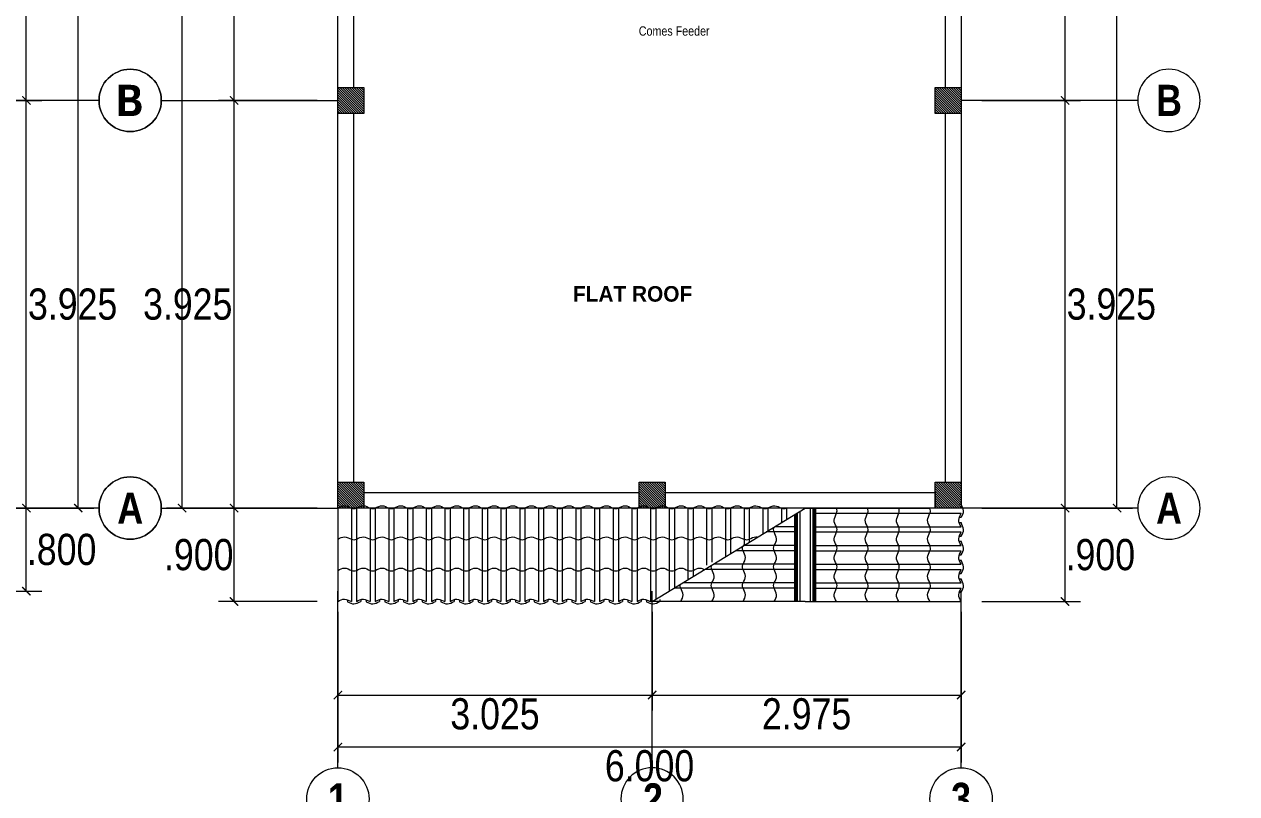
# Model space of a CAD drawing. Header units: millimetres. Extents: x 68 to 194, y 47 to 103.
# Drawn here: x 172.97 to 184.64, y 55.8 to 63.21 of the extents above; entities that cross this region are included whole.
import ezdxf
from ezdxf.enums import TextEntityAlignment as Align

# ---------------------------------------------------------------- set-up
doc = ezdxf.new("R2010")
doc.units = ezdxf.units.MM
doc.linetypes.add('DASHED2', pattern=[0.375, 0.25, -0.125])
for name, color, linetype, lineweight in [('A_Muro sin Techo', 134, 'Continuous', 20), ('E_Columna', 3, 'Continuous', 25), ('G_Ejes', 253, 'Continuous', 20), ('G_Proyección', 8, 'DASHED2', 15), ('G_Texto', 122, 'Continuous', 20), ('Teja', 14, 'Continuous', 20)]:
    doc.layers.add(name, color=color, linetype=linetype, lineweight=lineweight)
doc.layers.add('G_Acotación', color=171, linetype='Continuous')
doc.styles.add('Acotacion', font='ARIALN.TTF')
doc.styles.add('Arial Marron', font='ARIALN.TTF')
doc.styles.add('Eje', font='ARIALNB.TTF', dxfattribs={"height": 0.3})
doc.styles.add('STYLE1', font='cityb___.ttf', dxfattribs={"width": 1.05})
doc.dimstyles.new('Lenin_50', dxfattribs={"dimtxt": 0.3, "dimasz": 0.08, "dimexe": 0.15, "dimexo": 0.2, "dimgap": 0.03, "dimtad": 2, "dimtih": 1, "dimtoh": 1, "dimlfac": -1, "dimzin": 4, "dimdsep": 46, "dimtxsty": 'Acotacion', "dimblk": 'ARCHTICK', "dimcen": 0.08, "dimclrd": 256, "dimclre": 256, "dimclrt": 4, "dimazin": 1, "dimtm": 1e-09, "dimtfac": 1, "dimtmove": 2, "dimatfit": 2, "dimfxl": 0, "dimtolj": 1, "dimlwd": 13, "dimlwe": 18, "dimarcsym": 0})
pattern_1 = [(135, (291.136787, -21.310414), (0.0112253202, 0.0112253202), [])]
pattern_2 = [(135, (291.136787, -21.160414), (0.0112253202, 0.0112253202), [])]
pattern_3 = [(135, (291.136787, -21.310414), (0.0112253202, 0.0112253202), [])]
pattern_4 = [(135, (291.136787, -21.310414), (0.0112253202, 0.0112253202), [])]

# ---------------------------------------------------------------- blocks, each defined once
blk = doc.blocks.new('Eri')
blk.add_line((-1.7, 0), (0, 0))
blk.add_circle((-2, 0), 0.3)
at = {"color": 1, "style": 'Eje', "flags": 4}
blk.add_attdef('H', text='', height=0.3, dxfattribs=at).set_placement((-2, 0), align=Align.MIDDLE_CENTER)
blk = doc.blocks.new('_ArchTick')
at = {"color": 0, "linetype": 'ByBlock', "const_width": 0.15}
blk.add_lwpolyline([(-0.5, -0.5), (0.5, 0.5)], dxfattribs=at)
blk = doc.blocks.new('*D761')
at = {"layer": 'Defpoints', "color": 0}
for p in [(171.991, 71.053), (173.491, 71.053), (171.991, 58.553)]:
    blk.add_point(p, dxfattribs=at)
at = {"layer": 'G_Acotación', "lineweight": 18}
for p, q in [((172.191, 71.053), (173.641, 71.053)), ((172.191, 58.553), (173.641, 58.553))]:
    blk.add_line(p, q, dxfattribs=at)
at = {"layer": 'G_Acotación', "lineweight": 13}
blk.add_line((173.491, 58.553), (173.491, 71.053), dxfattribs=at)
at = {"layer": 'G_Acotación', "lineweight": 13, "xscale": 0.08, "yscale": 0.08, "zscale": 0.08}
for p, rotation in [((173.491, 71.053), 90), ((173.491, 58.553), 270)]:
    blk.add_blockref('_ArchTick', p, dxfattribs=dict(at, rotation=rotation))
at = {"layer": 'G_Acotación', "color": 4, "lineweight": 5, "insert": (174.019, 64.803), "char_height": 0.3, "attachment_point": 5, "style": 'Acotacion'}
blk.add_mtext('\\A1;12.500', dxfattribs=at)
blk = doc.blocks.new('*D762')
at = {"layer": 'Defpoints', "color": 0}
for p in [(171.991, 62.478), (172.991, 62.478), (171.991, 58.553)]:
    blk.add_point(p, dxfattribs=at)
at = {"layer": 'G_Acotación', "lineweight": 18}
for p, q in [((172.191, 62.478), (173.141, 62.478)), ((172.191, 58.553), (173.141, 58.553))]:
    blk.add_line(p, q, dxfattribs=at)
at = {"layer": 'G_Acotación', "lineweight": 13}
blk.add_line((172.991, 58.553), (172.991, 62.478), dxfattribs=at)
at = {"layer": 'G_Acotación', "lineweight": 13, "xscale": 0.08, "yscale": 0.08, "zscale": 0.08}
for p, rotation in [((172.991, 62.478), 90), ((172.991, 58.553), 270)]:
    blk.add_blockref('_ArchTick', p, dxfattribs=dict(at, rotation=rotation))
at = {"layer": 'G_Acotación', "color": 4, "lineweight": 5, "insert": (173.437, 60.515), "char_height": 0.3, "attachment_point": 5, "style": 'Acotacion'}
blk.add_mtext('\\A1;3.925', dxfattribs=at)
blk = doc.blocks.new('*D763')
at = {"layer": 'Defpoints', "color": 0}
for p in [(171.991, 67.028), (172.991, 67.028), (171.991, 62.478)]:
    blk.add_point(p, dxfattribs=at)
at = {"layer": 'G_Acotación', "lineweight": 18}
for p, q in [((172.191, 67.028), (173.141, 67.028)), ((172.191, 62.478), (173.141, 62.478))]:
    blk.add_line(p, q, dxfattribs=at)
at = {"layer": 'G_Acotación', "lineweight": 13}
blk.add_line((172.991, 62.478), (172.991, 67.028), dxfattribs=at)
at = {"layer": 'G_Acotación', "lineweight": 13, "xscale": 0.08, "yscale": 0.08, "zscale": 0.08}
for p, rotation in [((172.991, 67.028), 90), ((172.991, 62.478), 270)]:
    blk.add_blockref('_ArchTick', p, dxfattribs=dict(at, rotation=rotation))
at = {"layer": 'G_Acotación', "color": 4, "lineweight": 5, "insert": (173.44, 64.753), "char_height": 0.3, "attachment_point": 5, "style": 'Acotacion'}
blk.add_mtext('\\A1;4.550', dxfattribs=at)
blk = doc.blocks.new('*D765')
at = {"layer": 'Defpoints', "color": 0}
for p in [(171.991, 58.553), (172.991, 58.553), (171.991, 57.753)]:
    blk.add_point(p, dxfattribs=at)
at = {"layer": 'G_Acotación', "lineweight": 18}
for p, q in [((172.191, 58.553), (173.141, 58.553)), ((172.191, 57.753), (173.141, 57.753))]:
    blk.add_line(p, q, dxfattribs=at)
at = {"layer": 'G_Acotación', "lineweight": 13}
blk.add_line((172.991, 57.753), (172.991, 58.553), dxfattribs=at)
at = {"layer": 'G_Acotación', "lineweight": 13, "xscale": 0.08, "yscale": 0.08, "zscale": 0.08}
for p, rotation in [((172.991, 58.553), 90), ((172.991, 57.753), 270)]:
    blk.add_blockref('_ArchTick', p, dxfattribs=dict(at, rotation=rotation))
at = {"layer": 'G_Acotación', "color": 4, "lineweight": 5, "insert": (173.331, 58.153), "char_height": 0.3, "attachment_point": 5, "style": 'Acotacion'}
blk.add_mtext('\\A1;.800', dxfattribs=at)
blk = doc.blocks.new('*D785')
at = {"layer": 'Defpoints', "color": 0}
for p in [(175.991, 57.753), (181.991, 57.753), (181.991, 56.253)]:
    blk.add_point(p, dxfattribs=at)
at = {"layer": 'G_Acotación', "lineweight": 18}
for p, q in [((175.991, 57.553), (175.991, 56.103)), ((181.991, 57.553), (181.991, 56.103))]:
    blk.add_line(p, q, dxfattribs=at)
at = {"layer": 'G_Acotación', "lineweight": 13}
blk.add_line((175.991, 56.253), (181.991, 56.253), dxfattribs=at)
at = {"layer": 'G_Acotación', "lineweight": 13, "xscale": 0.08, "yscale": 0.08, "zscale": 0.08, "rotation": 180}
blk.add_blockref('_ArchTick', (175.991, 56.253), dxfattribs=at)
at = {"layer": 'G_Acotación', "lineweight": 13, "xscale": 0.08, "yscale": 0.08, "zscale": 0.08}
blk.add_blockref('_ArchTick', (181.991, 56.253), dxfattribs=at)
at = {"layer": 'G_Acotación', "color": 4, "lineweight": 5, "insert": (178.991, 56.07), "char_height": 0.3, "attachment_point": 5, "style": 'Acotacion'}
blk.add_mtext('\\A1;6.000', dxfattribs=at)
blk = doc.blocks.new('*D786')
at = {"layer": 'Defpoints', "color": 0}
for p in [(179.016, 57.753), (181.991, 57.753), (181.991, 56.753)]:
    blk.add_point(p, dxfattribs=at)
at = {"layer": 'G_Acotación', "lineweight": 18}
for p, q in [((179.016, 57.553), (179.016, 56.603)), ((181.991, 57.553), (181.991, 56.603))]:
    blk.add_line(p, q, dxfattribs=at)
at = {"layer": 'G_Acotación', "lineweight": 13}
blk.add_line((179.016, 56.753), (181.991, 56.753), dxfattribs=at)
at = {"layer": 'G_Acotación', "lineweight": 13, "xscale": 0.08, "yscale": 0.08, "zscale": 0.08, "rotation": 180}
blk.add_blockref('_ArchTick', (179.016, 56.753), dxfattribs=at)
at = {"layer": 'G_Acotación', "lineweight": 13, "xscale": 0.08, "yscale": 0.08, "zscale": 0.08}
blk.add_blockref('_ArchTick', (181.991, 56.753), dxfattribs=at)
at = {"layer": 'G_Acotación', "color": 4, "lineweight": 5, "insert": (180.503, 56.57), "char_height": 0.3, "attachment_point": 5, "style": 'Acotacion'}
blk.add_mtext('\\A1;2.975', dxfattribs=at)
blk = doc.blocks.new('*D787')
at = {"layer": 'Defpoints', "color": 0}
for p in [(175.991, 57.753), (179.016, 57.753), (179.016, 56.753)]:
    blk.add_point(p, dxfattribs=at)
at = {"layer": 'G_Acotación', "lineweight": 18}
for p, q in [((175.991, 57.553), (175.991, 56.603)), ((179.016, 57.553), (179.016, 56.603))]:
    blk.add_line(p, q, dxfattribs=at)
at = {"layer": 'G_Acotación', "lineweight": 13}
blk.add_line((175.991, 56.753), (179.016, 56.753), dxfattribs=at)
at = {"layer": 'G_Acotación', "lineweight": 13, "xscale": 0.08, "yscale": 0.08, "zscale": 0.08, "rotation": 180}
blk.add_blockref('_ArchTick', (175.991, 56.753), dxfattribs=at)
at = {"layer": 'G_Acotación', "lineweight": 13, "xscale": 0.08, "yscale": 0.08, "zscale": 0.08}
blk.add_blockref('_ArchTick', (179.016, 56.753), dxfattribs=at)
at = {"layer": 'G_Acotación', "color": 4, "lineweight": 5, "insert": (177.503, 56.57), "char_height": 0.3, "attachment_point": 5, "style": 'Acotacion'}
blk.add_mtext('\\A1;3.025', dxfattribs=at)
blk = doc.blocks.new('*D788')
at = {"layer": 'Defpoints', "color": 0}
for p in [(174.491, 71.053), (175.991, 71.053), (175.991, 58.553)]:
    blk.add_point(p, dxfattribs=at)
at = {"layer": 'G_Acotación', "lineweight": 18}
for p, q in [((175.791, 71.053), (174.341, 71.053)), ((175.791, 58.553), (174.341, 58.553))]:
    blk.add_line(p, q, dxfattribs=at)
at = {"layer": 'G_Acotación', "lineweight": 13}
blk.add_line((174.491, 58.553), (174.491, 71.053), dxfattribs=at)
at = {"layer": 'G_Acotación', "lineweight": 13, "xscale": 0.08, "yscale": 0.08, "zscale": 0.08}
for p, rotation in [((174.491, 71.053), 90), ((174.491, 58.553), 270)]:
    blk.add_blockref('_ArchTick', p, dxfattribs=dict(at, rotation=rotation))
at = {"layer": 'G_Acotación', "color": 4, "lineweight": 5, "insert": (173.962, 64.803), "char_height": 0.3, "attachment_point": 5, "style": 'Acotacion'}
blk.add_mtext('\\A1;12.500', dxfattribs=at)
blk = doc.blocks.new('*D789')
at = {"layer": 'Defpoints', "color": 0}
for p in [(174.991, 62.478), (175.991, 62.478), (175.991, 58.553)]:
    blk.add_point(p, dxfattribs=at)
at = {"layer": 'G_Acotación', "lineweight": 18}
for p, q in [((175.791, 62.478), (174.841, 62.478)), ((175.791, 58.553), (174.841, 58.553))]:
    blk.add_line(p, q, dxfattribs=at)
at = {"layer": 'G_Acotación', "lineweight": 13}
blk.add_line((174.991, 58.553), (174.991, 62.478), dxfattribs=at)
at = {"layer": 'G_Acotación', "lineweight": 13, "xscale": 0.08, "yscale": 0.08, "zscale": 0.08}
for p, rotation in [((174.991, 62.478), 90), ((174.991, 58.553), 270)]:
    blk.add_blockref('_ArchTick', p, dxfattribs=dict(at, rotation=rotation))
at = {"layer": 'G_Acotación', "color": 4, "lineweight": 5, "insert": (174.545, 60.515), "char_height": 0.3, "attachment_point": 5, "style": 'Acotacion'}
blk.add_mtext('\\A1;3.925', dxfattribs=at)
blk = doc.blocks.new('*D815')
at = {"layer": 'Defpoints', "color": 0}
for p in [(174.991, 67.028), (175.991, 67.028), (175.991, 62.478)]:
    blk.add_point(p, dxfattribs=at)
at = {"layer": 'G_Acotación', "lineweight": 18}
for p, q in [((175.791, 67.028), (174.841, 67.028)), ((175.791, 62.478), (174.841, 62.478))]:
    blk.add_line(p, q, dxfattribs=at)
at = {"layer": 'G_Acotación', "lineweight": 13}
blk.add_line((174.991, 62.478), (174.991, 67.028), dxfattribs=at)
at = {"layer": 'G_Acotación', "lineweight": 13, "xscale": 0.08, "yscale": 0.08, "zscale": 0.08}
for p, rotation in [((174.991, 67.028), 90), ((174.991, 62.478), 270)]:
    blk.add_blockref('_ArchTick', p, dxfattribs=dict(at, rotation=rotation))
at = {"layer": 'G_Acotación', "color": 4, "lineweight": 5, "insert": (174.541, 64.753), "char_height": 0.3, "attachment_point": 5, "style": 'Acotacion'}
blk.add_mtext('\\A1;4.550', dxfattribs=at)
blk = doc.blocks.new('*D790')
at = {"layer": 'Defpoints', "color": 0}
for p in [(174.991, 58.553), (175.991, 58.553), (175.991, 57.653)]:
    blk.add_point(p, dxfattribs=at)
at = {"layer": 'G_Acotación', "lineweight": 18}
for p, q in [((175.791, 58.553), (174.841, 58.553)), ((175.791, 57.653), (174.841, 57.653))]:
    blk.add_line(p, q, dxfattribs=at)
at = {"layer": 'G_Acotación', "lineweight": 13}
blk.add_line((174.991, 57.653), (174.991, 58.553), dxfattribs=at)
at = {"layer": 'G_Acotación', "lineweight": 13, "xscale": 0.08, "yscale": 0.08, "zscale": 0.08}
for p, rotation in [((174.991, 58.553), 90), ((174.991, 57.653), 270)]:
    blk.add_blockref('_ArchTick', p, dxfattribs=dict(at, rotation=rotation))
at = {"layer": 'G_Acotación', "color": 4, "lineweight": 5, "insert": (174.651, 58.103), "char_height": 0.3, "attachment_point": 5, "style": 'Acotacion'}
blk.add_mtext('\\A1;.900', dxfattribs=at)
blk = doc.blocks.new('*D791')
at = {"layer": 'Defpoints', "color": 0}
for p in [(181.991, 71.053), (183.491, 71.053), (181.991, 58.553)]:
    blk.add_point(p, dxfattribs=at)
at = {"layer": 'G_Acotación', "lineweight": 18}
for p, q in [((182.191, 71.053), (183.641, 71.053)), ((182.191, 58.553), (183.641, 58.553))]:
    blk.add_line(p, q, dxfattribs=at)
at = {"layer": 'G_Acotación', "lineweight": 13}
blk.add_line((183.491, 58.553), (183.491, 71.053), dxfattribs=at)
at = {"layer": 'G_Acotación', "lineweight": 13, "xscale": 0.08, "yscale": 0.08, "zscale": 0.08}
for p, rotation in [((183.491, 71.053), 90), ((183.491, 58.553), 270)]:
    blk.add_blockref('_ArchTick', p, dxfattribs=dict(at, rotation=rotation))
at = {"layer": 'G_Acotación', "color": 4, "lineweight": 5, "insert": (184.019, 64.803), "char_height": 0.3, "attachment_point": 5, "style": 'Acotacion'}
blk.add_mtext('\\A1;12.500', dxfattribs=at)
blk = doc.blocks.new('*D792')
at = {"layer": 'Defpoints', "color": 0}
for p in [(181.991, 62.478), (182.991, 62.478), (181.991, 58.553)]:
    blk.add_point(p, dxfattribs=at)
at = {"layer": 'G_Acotación', "lineweight": 18}
for p, q in [((182.191, 62.478), (183.141, 62.478)), ((182.191, 58.553), (183.141, 58.553))]:
    blk.add_line(p, q, dxfattribs=at)
at = {"layer": 'G_Acotación', "lineweight": 13}
blk.add_line((182.991, 58.553), (182.991, 62.478), dxfattribs=at)
at = {"layer": 'G_Acotación', "lineweight": 13, "xscale": 0.08, "yscale": 0.08, "zscale": 0.08}
for p, rotation in [((182.991, 62.478), 90), ((182.991, 58.553), 270)]:
    blk.add_blockref('_ArchTick', p, dxfattribs=dict(at, rotation=rotation))
at = {"layer": 'G_Acotación', "color": 4, "lineweight": 5, "insert": (183.437, 60.515), "char_height": 0.3, "attachment_point": 5, "style": 'Acotacion'}
blk.add_mtext('\\A1;3.925', dxfattribs=at)
blk = doc.blocks.new('*D793')
at = {"layer": 'Defpoints', "color": 0}
for p in [(181.991, 67.028), (182.991, 67.028), (181.991, 62.478)]:
    blk.add_point(p, dxfattribs=at)
at = {"layer": 'G_Acotación', "lineweight": 18}
for p, q in [((182.191, 67.028), (183.141, 67.028)), ((182.191, 62.478), (183.141, 62.478))]:
    blk.add_line(p, q, dxfattribs=at)
at = {"layer": 'G_Acotación', "lineweight": 13}
blk.add_line((182.991, 62.478), (182.991, 67.028), dxfattribs=at)
at = {"layer": 'G_Acotación', "lineweight": 13, "xscale": 0.08, "yscale": 0.08, "zscale": 0.08}
for p, rotation in [((182.991, 67.028), 90), ((182.991, 62.478), 270)]:
    blk.add_blockref('_ArchTick', p, dxfattribs=dict(at, rotation=rotation))
at = {"layer": 'G_Acotación', "color": 4, "lineweight": 5, "insert": (183.44, 64.753), "char_height": 0.3, "attachment_point": 5, "style": 'Acotacion'}
blk.add_mtext('\\A1;4.550', dxfattribs=at)
blk = doc.blocks.new('*D795')
at = {"layer": 'Defpoints', "color": 0}
for p in [(181.991, 58.553), (182.991, 58.553), (181.991, 57.653)]:
    blk.add_point(p, dxfattribs=at)
at = {"layer": 'G_Acotación', "lineweight": 18}
for p, q in [((182.191, 58.553), (183.141, 58.553)), ((182.191, 57.653), (183.141, 57.653))]:
    blk.add_line(p, q, dxfattribs=at)
at = {"layer": 'G_Acotación', "lineweight": 13}
blk.add_line((182.991, 57.653), (182.991, 58.553), dxfattribs=at)
at = {"layer": 'G_Acotación', "lineweight": 13, "xscale": 0.08, "yscale": 0.08, "zscale": 0.08}
for p, rotation in [((182.991, 58.553), 90), ((182.991, 57.653), 270)]:
    blk.add_blockref('_ArchTick', p, dxfattribs=dict(at, rotation=rotation))
at = {"layer": 'G_Acotación', "color": 4, "lineweight": 5, "insert": (183.331, 58.103), "char_height": 0.3, "attachment_point": 5, "style": 'Acotacion'}
blk.add_mtext('\\A1;.900', dxfattribs=at)
blk = doc.blocks.new('teja1')
for p, q in [((0, 0.3), (0, 0)), ((0.13, 0.3), (0.13, 0)), ((0.091, 0.017), (0.091, -0.001)), ((0.22, 0.019), (0.22, 0))]:
    blk.add_line(p, q)
for points, knots in [([(0, 0), (0.022, 0.012), (0.065, 0.036), (0.108, 0.008), (0.13, 0)], [0, 0, 0, 0, 0.0689257, 0.1378514, 0.1378514, 0.1378514, 0.1378514]), ([(0.091, -0.001), (0.112, -0.012), (0.156, -0.036), (0.197, -0.008), (0.22, 0)], [0.001367, 0.001367, 0.001367, 0.001367, 0.0689257, 0.1378514, 0.1378514, 0.1378514, 0.1378514])]:
    blk.add_open_spline(points, degree=3, knots=knots)
blk = doc.blocks.new('teja')
for p, q in [((0, 0.3), (0, 0)), ((0, 0.3), (0, 0)), ((0.13, 0.3), (0.13, 0)), ((0.18, 0.3), (0.18, 0))]:
    blk.add_line(p, q)
for points in [[(0, 0.3), (0.065, 0.323), (0.13, 0.3), (0.155, 0.295), (0.18, 0.3)], [(0, 0), (0.065, 0.023), (0.13, 0), (0.155, -0.005), (0.18, 0)]]:
    blk.add_spline(points, degree=3)

msp = doc.modelspace()

# ---------------------------------------------------------------- hatches: boundary and pattern name
at = {"layer": 'E_Columna', "lineweight": 5}
h = msp.add_hatch(dxfattribs=at)
h.set_pattern_fill('LINE', color=256, scale=0.005, angle=45, style=0)
h.set_pattern_definition(pattern_2)
h.paths.add_polyline_path([(176.2407, 62.3529), (175.9907, 62.3529), (175.9907, 62.6029), (176.2407, 62.6029)])
h = msp.add_hatch(dxfattribs=at)
h.set_pattern_fill('LINE', color=256, scale=0.005, angle=45, style=0)
h.set_pattern_definition(pattern_2)
h.paths.add_polyline_path([(181.9907, 62.3529), (181.7407, 62.3529), (181.7407, 62.6029), (181.9907, 62.6029)])
h = msp.add_hatch(dxfattribs=at)
h.set_pattern_fill('LINE', color=256, scale=0.005, angle=45, style=0)
h.set_pattern_definition(pattern_1)
h.paths.add_polyline_path([(176.2407, 58.5529), (175.9907, 58.5529), (175.9907, 58.8029), (176.2407, 58.8029)])
h = msp.add_hatch(dxfattribs=at)
h.set_pattern_fill('LINE', color=256, scale=0.005, angle=45, style=0)
h.set_pattern_definition(pattern_3)
h.paths.add_polyline_path([(176.2407, 58.5529), (175.9907, 58.5529), (175.9907, 58.8029), (176.2407, 58.8029)])
h = msp.add_hatch(dxfattribs=at)
h.set_pattern_fill('LINE', color=256, scale=0.005, angle=45, style=0)
h.set_pattern_definition(pattern_4)
h.paths.add_polyline_path([(176.2407, 58.5529), (175.9907, 58.5529), (175.9907, 58.8029), (176.2407, 58.8029)])
h = msp.add_hatch(dxfattribs=at)
h.set_pattern_fill('LINE', color=256, scale=0.005, angle=45, style=0)
h.set_pattern_definition([(135, (288.286787, -21.310414), (0.0112253202, 0.0112253202), [])])
h.paths.add_polyline_path([(179.1407, 58.5529), (178.8907, 58.5529), (178.8907, 58.8029), (179.1407, 58.8029)])
h = msp.add_hatch(dxfattribs=at)
h.set_pattern_fill('LINE', color=256, scale=0.005, angle=45, style=0)
h.set_pattern_definition(pattern_1)
h.paths.add_polyline_path([(181.9907, 58.5529), (181.7407, 58.5529), (181.7407, 58.8029), (181.9907, 58.8029)])
h = msp.add_hatch(dxfattribs=at)
h.set_pattern_fill('LINE', color=256, scale=0.005, angle=45, style=0)
h.set_pattern_definition(pattern_3)
h.paths.add_polyline_path([(181.9907, 58.5529), (181.7407, 58.5529), (181.7407, 58.8029), (181.9907, 58.8029)])
h = msp.add_hatch(dxfattribs=at)
h.set_pattern_fill('LINE', color=256, scale=0.005, angle=45, style=0)
h.set_pattern_definition(pattern_4)
h.paths.add_polyline_path([(181.9907, 58.5529), (181.7407, 58.5529), (181.7407, 58.8029), (181.9907, 58.8029)])

# ---------------------------------------------------------------- linework, layer by layer
at = {"layer": 'A_Muro sin Techo', "lineweight": 5}
for points in [[(181.8407, 58.5529), (181.7407, 58.5529), (181.7407, 58.8029), (181.8407, 58.8029), (181.8407, 62.3529), (181.7407, 62.3529), (181.7407, 62.6029), (181.8407, 62.6029), (181.8407, 66.9029), (181.7407, 66.9029), (181.7407, 67.0029), (179.1407, 67.0029), (179.1407, 67.1529), (181.9907, 67.1529), (181.9907, 58.5529)], [(175.9907, 58.5529), (175.9907, 63.7029), (176.1407, 63.7029), (176.1407, 62.6029), (176.2407, 62.6029), (176.2407, 62.3529), (176.1407, 62.3529), (176.1407, 58.8029), (176.2407, 58.8029), (176.2407, 58.5529), (176.1407, 58.5529)], [(176.2407, 58.7029), (178.8907, 58.7029), (178.8907, 58.8029), (179.1407, 58.8029), (179.1407, 58.7029), (181.7407, 58.7029), (181.7407, 58.5529), (175.9907, 58.5529)]]:
    msp.add_lwpolyline(points, dxfattribs=at)
at = {"layer": 'E_Columna', "lineweight": 5}
for points in [[(176.2407, 62.3529), (175.9907, 62.3529), (175.9907, 62.6029), (176.2407, 62.6029)], [(181.9907, 62.3529), (181.7407, 62.3529), (181.7407, 62.6029), (181.9907, 62.6029)], [(176.2407, 58.5529), (175.9907, 58.5529), (175.9907, 58.8029), (176.2407, 58.8029)], [(176.2407, 58.5529), (175.9907, 58.5529), (175.9907, 58.8029), (176.2407, 58.8029)], [(176.2407, 58.5529), (175.9907, 58.5529), (175.9907, 58.8029), (176.2407, 58.8029)], [(179.1407, 58.5529), (178.8907, 58.5529), (178.8907, 58.8029), (179.1407, 58.8029)], [(181.9907, 58.5529), (181.7407, 58.5529), (181.7407, 58.8029), (181.9907, 58.8029)], [(181.9907, 58.5529), (181.7407, 58.5529), (181.7407, 58.8029), (181.9907, 58.8029)], [(181.9907, 58.5529), (181.7407, 58.5529), (181.7407, 58.8029), (181.9907, 58.8029)]]:
    msp.add_lwpolyline(points, close=True, dxfattribs=at)
at = {"layer": 'G_Proyección', "lineweight": 5, "ltscale": 0.25}
msp.add_lwpolyline([(179.1407, 58.5529), (178.8907, 58.5529), (178.8907, 58.8029), (179.1407, 58.8029)], close=True, dxfattribs=at)
at = {"layer": 'Teja', "lineweight": 5}
for p, q in [((179.0157, 57.6529), (180.4907, 58.5529)), ((179.9507, 58.5529), (179.9507, 58.2529)), ((179.9507, 58.5529), (179.9507, 58.2529)), ((180.0807, 58.5529), (180.0807, 58.3027)), ((180.1307, 58.5529), (180.1307, 58.3332)), ((180.1307, 58.5529), (180.1307, 58.3332)), ((180.1307, 58.5529), (180.1307, 58.3332)), ((180.2607, 58.5529), (180.2607, 58.4125)), ((180.3107, 58.5529), (180.3107, 58.443)), ((180.3907, 57.6529), (180.3907, 58.4918)), ((180.3948, 57.6529), (180.3948, 58.4943)), ((180.4031, 57.6529), (180.4031, 58.4994)), ((180.4168, 57.6529), (180.4168, 58.5077)), ((180.4407, 57.6529), (180.4407, 58.5223)), ((180.4907, 58.5529), (180.7907, 58.5529)), ((180.5407, 57.6529), (180.5407, 58.5529)), ((180.5647, 57.6529), (180.5647, 58.5529)), ((180.5784, 57.6529), (180.5784, 58.5529)), ((180.5867, 57.6529), (180.5867, 58.5529)), ((180.5907, 57.6529), (180.5907, 58.5529)), ((180.5907, 58.5029), (180.7907, 58.5029)), ((180.3907, 58.3729), (180.1957, 58.3729)), ((180.3907, 58.3729), (180.1957, 58.3729)), ((180.3907, 58.3729), (180.1957, 58.3729)), ((180.5907, 58.3729), (180.7907, 58.3729)), ((180.5907, 58.3729), (180.7907, 58.3729)), ((180.5907, 58.3729), (180.7907, 58.3729)), ((179.2307, 58.2529), (179.2307, 57.9529)), ((179.2307, 58.2529), (179.2307, 57.9529)), ((179.3607, 58.2529), (179.3607, 57.9529)), ((179.4107, 58.2529), (179.4107, 57.9529)), ((179.5407, 58.2529), (179.5407, 58.0027)), ((179.5907, 58.2529), (179.5907, 58.0332)), ((179.5907, 58.2529), (179.5907, 58.0332)), ((179.5907, 58.2529), (179.5907, 58.0332)), ((179.7207, 58.2529), (179.7207, 58.083)), ((179.7707, 58.2529), (179.7707, 58.1135)), ((179.7707, 58.2529), (179.7707, 58.1135)), ((179.7707, 58.2529), (179.7707, 58.1135)), ((179.9007, 58.2529), (179.9007, 58.1929)), ((179.9507, 58.2529), (179.9507, 58.2234)), ((180.1907, 58.3229), (180.1138, 58.3229)), ((180.3907, 58.3229), (180.1907, 58.3229)), ((180.5907, 58.3229), (180.7907, 58.3229)), ((179.8907, 58.1429), (179.8188, 58.1429)), ((180.1907, 58.1929), (179.9007, 58.1929)), ((180.1907, 58.1929), (179.9007, 58.1929)), ((180.3907, 58.1929), (180.1907, 58.1929)), ((180.3907, 58.1929), (180.1907, 58.1929)), ((180.3907, 58.1929), (180.1907, 58.1929)), ((180.3907, 58.1429), (180.1907, 58.1429)), ((180.5907, 58.1929), (180.7907, 58.1929)), ((180.5907, 58.1929), (180.7907, 58.1929)), ((180.5907, 58.1929), (180.7907, 58.1929)), ((180.5907, 58.1429), (180.7907, 58.1429)), ((178.8707, 57.9529), (178.8707, 57.6529)), ((178.8707, 57.9529), (178.8707, 57.6529)), ((179.0507, 57.9529), (179.0507, 57.6742)), ((179.0507, 57.9529), (179.0507, 57.6742)), ((179.1807, 57.9529), (179.1807, 57.7535)), ((179.2307, 57.9529), (179.2307, 57.784)), ((179.2307, 57.9529), (179.2307, 57.784)), ((179.2307, 57.9529), (179.2307, 57.784)), ((179.3607, 57.9529), (179.3607, 57.8634)), ((179.4107, 57.9529), (179.4107, 57.8939)), ((179.4107, 57.9529), (179.4107, 57.8939)), ((179.4107, 57.9529), (179.4107, 57.8939)), ((179.5907, 57.9629), (179.5238, 57.9629)), ((179.8907, 57.9629), (179.5907, 57.9629)), ((179.8907, 58.0129), (179.6057, 58.0129)), ((179.8907, 58.0129), (179.6057, 58.0129)), ((179.8907, 58.0129), (179.6057, 58.0129)), ((180.3907, 58.0129), (180.1907, 58.0129)), ((180.3907, 58.0129), (180.1907, 58.0129)), ((180.3907, 58.0129), (180.1907, 58.0129)), ((180.3907, 57.9629), (180.1907, 57.9629)), ((180.5907, 58.0129), (180.7907, 58.0129)), ((180.5907, 58.0129), (180.7907, 58.0129)), ((180.5907, 58.0129), (180.7907, 58.0129)), ((180.5907, 57.9629), (180.7907, 57.9629)), ((179.5907, 57.7829), (179.2907, 57.7829)), ((179.5907, 57.8329), (179.3107, 57.8329)), ((179.5907, 57.8329), (179.3107, 57.8329)), ((179.5907, 57.8329), (179.3107, 57.8329)), ((179.8907, 57.8329), (179.5907, 57.8329)), ((179.8907, 57.8329), (179.5907, 57.8329)), ((180.3907, 57.8329), (180.1907, 57.8329)), ((180.3907, 57.8329), (180.1907, 57.8329)), ((180.3907, 57.8329), (180.1907, 57.8329)), ((180.3907, 57.7829), (180.1907, 57.7829)), ((180.5907, 57.8329), (180.7907, 57.8329)), ((180.5907, 57.8329), (180.7907, 57.8329)), ((180.5907, 57.8329), (180.7907, 57.8329)), ((180.5907, 57.7829), (180.7907, 57.7829)), ((179.2901, 57.7816), (179.2268, 57.7816)), ((179.0157, 57.6529), (178.9907, 57.6529)), ((179.2907, 57.6529), (178.9907, 57.6529)), ((179.2907, 57.6529), (179.0157, 57.6529)), ((179.5907, 57.6529), (179.2907, 57.6529)), ((179.5907, 57.6529), (179.2907, 57.6529)), ((180.4907, 57.6529), (180.1907, 57.6529)), ((180.4907, 57.6529), (180.1907, 57.6529)), ((180.4907, 57.6529), (180.7907, 57.6529)), ((180.4907, 57.6529), (180.7907, 57.6529))]:
    msp.add_line(p, q, dxfattribs=at)
for points in [[(179.9507, 58.5529), (180.0157, 58.5758), (180.0807, 58.5529), (180.1057, 58.5479), (180.1307, 58.5529)], [(180.1307, 58.5529), (180.1957, 58.5758), (180.2607, 58.5529), (180.2857, 58.5479), (180.3107, 58.5529)], [(180.7907, 58.3729), (180.7678, 58.4379), (180.7907, 58.5029), (180.7957, 58.5279), (180.7907, 58.5529)], [(180.7907, 58.1929), (180.7678, 58.2579), (180.7907, 58.3229), (180.7957, 58.3479), (180.7907, 58.3729)], [(179.2307, 58.2529), (179.2957, 58.2758), (179.3607, 58.2529), (179.3857, 58.2479), (179.4107, 58.2529)], [(180.7907, 58.0129), (180.7678, 58.0779), (180.7907, 58.1429), (180.7957, 58.1679), (180.7907, 58.1929)], [(179.2307, 57.9529), (179.2957, 57.9758), (179.3607, 57.9529), (179.3857, 57.9479), (179.4107, 57.9529)], [(180.7907, 57.8329), (180.7678, 57.8979), (180.7907, 57.9629), (180.7957, 57.9879), (180.7907, 58.0129)], [(180.7907, 57.6529), (180.7678, 57.7179), (180.7907, 57.7829), (180.7957, 57.8079), (180.7907, 57.8329)]]:
    msp.add_spline(points, degree=3, dxfattribs=at)
for points, knots in [([(180.1907, 58.1929), (180.2027, 58.2146), (180.2266, 58.2581), (180.1936, 58.3084), (180.1838, 58.3466), (180.1877, 58.3621), (180.1897, 58.3692)], [0, 0, 0, 0, 0.06892571, 0.13785143, 0.1633412, 0.18504993, 0.18504993, 0.18504993, 0.18504993]), ([(180.1907, 58.1929), (180.2027, 58.2146), (180.2266, 58.2581), (180.1936, 58.3084), (180.1838, 58.3466), (180.1877, 58.3621), (180.1897, 58.3692)], [0, 0, 0, 0, 0.06892571, 0.13785143, 0.1633412, 0.18504993, 0.18504993, 0.18504993, 0.18504993]), ([(179.9507, 58.2529), (179.9725, 58.2648), (179.9997, 58.2798), (180.0265, 58.2745), (180.0319, 58.2729)], [0, 0, 0, 0, 0.068925706, 0.086241325, 0.086241325, 0.086241325, 0.086241325]), ([(179.8907, 58.0129), (179.9027, 58.0346), (179.9266, 58.0781), (179.8936, 58.1284), (179.8841, 58.1654), (179.8871, 58.1796), (179.8887, 58.1855)], [0, 0, 0, 0, 0.06892571, 0.13785143, 0.1633412, 0.18130294, 0.18130294, 0.18130294, 0.18130294]), ([(180.1907, 58.0129), (180.2027, 58.0346), (180.2266, 58.0781), (180.1936, 58.1284), (180.1835, 58.1679), (180.1883, 58.1845), (180.1907, 58.1929)], [0, 0, 0, 0, 0.06892571, 0.13785143, 0.1633412, 0.18883097, 0.18883097, 0.18883097, 0.18883097]), ([(179.4107, 57.9529), (179.4325, 57.9648), (179.4695, 57.9852), (179.5057, 57.968), (179.521, 57.9611)], [0, 0, 0, 0, 0.06892571, 0.11721919, 0.11721919, 0.11721919, 0.11721919]), ([(179.5907, 57.8329), (179.6027, 57.8546), (179.6266, 57.8981), (179.5936, 57.9484), (179.5844, 57.9842), (179.5866, 57.9972), (179.5877, 58.0019)], [0, 0, 0, 0, 0.06892571, 0.13785143, 0.1633412, 0.1776213, 0.1776213, 0.1776213, 0.1776213]), ([(179.5907, 57.8329), (179.6027, 57.8546), (179.6266, 57.8981), (179.5936, 57.9484), (179.5844, 57.9842), (179.5866, 57.9972), (179.5877, 58.0019)], [0, 0, 0, 0, 0.06892571, 0.13785143, 0.1633412, 0.1776213, 0.1776213, 0.1776213, 0.1776213]), ([(179.8907, 57.8329), (179.9027, 57.8546), (179.9266, 57.8981), (179.8936, 57.9484), (179.8835, 57.9879), (179.8883, 58.0045), (179.8907, 58.0129)], [0, 0, 0, 0, 0.06892571, 0.13785143, 0.1633412, 0.18883097, 0.18883097, 0.18883097, 0.18883097]), ([(180.1907, 57.8329), (180.2027, 57.8546), (180.2266, 57.8981), (180.1936, 57.9484), (180.1835, 57.9879), (180.1883, 58.0045), (180.1907, 58.0129)], [0, 0, 0, 0, 0.06892571, 0.13785143, 0.1633412, 0.18883097, 0.18883097, 0.18883097, 0.18883097]), ([(179.2907, 57.6529), (179.3027, 57.6746), (179.3266, 57.7181), (179.2936, 57.7684), (179.2847, 57.803), (179.2863, 57.8149), (179.287, 57.8184)], [0, 0, 0, 0, 0.06892571, 0.13785143, 0.1633412, 0.17403088, 0.17403088, 0.17403088, 0.17403088]), ([(179.5907, 57.6529), (179.6027, 57.6746), (179.6266, 57.7181), (179.5936, 57.7684), (179.5835, 57.8079), (179.5883, 57.8245), (179.5907, 57.8329)], [0, 0, 0, 0, 0.06892571, 0.13785143, 0.1633412, 0.18883097, 0.18883097, 0.18883097, 0.18883097]), ([(180.1907, 57.6529), (180.2027, 57.6746), (180.2266, 57.7181), (180.1936, 57.7684), (180.1835, 57.8079), (180.1883, 57.8245), (180.1907, 57.8329)], [0, 0, 0, 0, 0.06892571, 0.13785143, 0.1633412, 0.18883097, 0.18883097, 0.18883097, 0.18883097]), ([(178.8707, 57.6529), (178.8925, 57.6648), (178.9327, 57.6869), (178.972, 57.6648), (178.9907, 57.6568)], [0, 0, 0, 0, 0.06892571, 0.12747725, 0.12747725, 0.12747725, 0.12747725])]:
    msp.add_open_spline(points, degree=3, knots=knots, dxfattribs=at)

# ---------------------------------------------------------------- block references
at = {"layer": 'G_Ejes', "lineweight": 5}
ref = msp.add_blockref('Eri', (171.9907, 62.4779), dxfattribs=dict(at, xscale=-1))
ref.add_attrib('H', 'B', dxfattribs={"layer": '0', "color": 1, "height": 0.3, "style": 'Eje', "flags": 4}).set_placement((173.992, 62.4779), align=Align.MIDDLE_CENTER)
ref = msp.add_blockref('Eri', (175.9907, 62.4779), dxfattribs=at)
ref.add_attrib('H', 'B', dxfattribs={"layer": '0', "color": 1, "height": 0.3, "style": 'Eje', "flags": 4}).set_placement((173.9815, 62.4779), align=Align.MIDDLE_CENTER)
ref = msp.add_blockref('Eri', (181.9907, 62.4779), dxfattribs=dict(at, xscale=-1))
ref.add_attrib('H', 'B', dxfattribs={"layer": '0', "color": 1, "height": 0.3, "style": 'Eje', "flags": 4}).set_placement((183.992, 62.4779), align=Align.MIDDLE_CENTER)
ref = msp.add_blockref('Eri', (171.9907, 58.5529), dxfattribs=dict(at, xscale=-1))
ref.add_attrib('H', 'A', dxfattribs={"layer": '0', "color": 1, "height": 0.3, "style": 'Eje', "flags": 4}).set_placement((173.9918, 58.5529), align=Align.MIDDLE_CENTER)
ref = msp.add_blockref('Eri', (175.9907, 58.5529), dxfattribs=at)
ref.add_attrib('H', 'A', dxfattribs={"layer": '0', "color": 1, "height": 0.3, "style": 'Eje', "flags": 4}).set_placement((173.9905, 58.5529), align=Align.MIDDLE_CENTER)
ref = msp.add_blockref('Eri', (181.9907, 58.5529), dxfattribs=dict(at, xscale=-1))
ref.add_attrib('H', 'A', dxfattribs={"layer": '0', "color": 1, "height": 0.3, "style": 'Eje', "flags": 4}).set_placement((183.9918, 58.5529), align=Align.MIDDLE_CENTER)
ref = msp.add_blockref('Eri', (175.9907, 57.7529), dxfattribs=dict(at, rotation=90))
ref.add_attrib('H', '1', dxfattribs={"layer": '0', "color": 1, "height": 0.3, "style": 'Eje', "flags": 4}).set_placement((175.9907, 55.7529), align=Align.MIDDLE_CENTER)
ref = msp.add_blockref('Eri', (179.0157, 57.7529), dxfattribs=dict(at, xscale=-1, rotation=270))
ref.add_attrib('H', '2', dxfattribs={"layer": '0', "color": 1, "height": 0.3, "style": 'Eje', "flags": 4}).set_placement((179.0243, 55.7529), align=Align.MIDDLE_CENTER)
ref = msp.add_blockref('Eri', (181.9907, 57.7529), dxfattribs=dict(at, rotation=90))
ref.add_attrib('H', '3', dxfattribs={"layer": '0', "color": 1, "height": 0.3, "style": 'Eje', "flags": 4}).set_placement((181.9907, 55.758), align=Align.MIDDLE_CENTER)
at = {"layer": 'Teja', "lineweight": 5}
for name, p in [('teja', (175.9907, 58.2529)), ('teja', (176.1707, 58.2529)), ('teja', (176.3507, 58.2529)), ('teja', (176.5307, 58.2529)), ('teja', (176.7107, 58.2529)), ('teja', (176.8907, 58.2529)), ('teja', (177.0707, 58.2529)), ('teja', (177.2507, 58.2529)), ('teja', (177.4307, 58.2529)), ('teja', (177.6107, 58.2529)), ('teja', (177.7907, 58.2529)), ('teja', (177.9707, 58.2529)), ('teja', (178.1507, 58.2529)), ('teja', (178.3307, 58.2529)), ('teja', (178.5107, 58.2529)), ('teja', (178.6907, 58.2529)), ('teja', (178.8707, 58.2529)), ('teja', (179.0507, 58.2529)), ('teja', (179.2307, 58.2529)), ('teja', (179.4107, 58.2529)), ('teja', (179.5907, 58.2529)), ('teja', (179.7707, 58.2529)), ('teja', (175.9907, 57.9529)), ('teja', (176.1707, 57.9529)), ('teja', (176.3507, 57.9529)), ('teja', (176.5307, 57.9529)), ('teja', (176.7107, 57.9529)), ('teja', (176.8907, 57.9529)), ('teja', (177.0707, 57.9529)), ('teja', (177.2507, 57.9529)), ('teja', (177.4307, 57.9529)), ('teja', (177.6107, 57.9529)), ('teja', (177.7907, 57.9529)), ('teja', (177.9707, 57.9529)), ('teja', (178.1507, 57.9529)), ('teja', (178.3307, 57.9529)), ('teja', (178.5107, 57.9529)), ('teja', (178.6907, 57.9529)), ('teja', (178.8707, 57.9529)), ('teja', (179.0507, 57.9529)), ('teja1', (175.9907, 57.6529)), ('teja1', (176.1707, 57.6529)), ('teja1', (176.3507, 57.6529)), ('teja1', (176.5307, 57.6529)), ('teja1', (176.7107, 57.6529)), ('teja1', (176.8907, 57.6529)), ('teja1', (177.0707, 57.6529)), ('teja1', (177.2507, 57.6529)), ('teja1', (177.4307, 57.6529)), ('teja1', (177.6107, 57.6529)), ('teja1', (177.7907, 57.6529)), ('teja1', (177.9707, 57.6529)), ('teja1', (178.1507, 57.6529)), ('teja1', (178.3307, 57.6529)), ('teja1', (178.5107, 57.6529)), ('teja1', (178.6907, 57.6529)), ('teja1', (178.8707, 57.6529))]:
    msp.add_blockref(name, p, dxfattribs=at)
at = {"layer": 'Teja', "lineweight": 5, "rotation": 90}
for name, p in [('teja', (181.0907, 58.3729)), ('teja', (181.3907, 58.3729)), ('teja', (181.6907, 58.3729)), ('teja1', (181.9907, 58.3729)), ('teja', (181.0907, 58.1929)), ('teja', (181.3907, 58.1929)), ('teja', (181.6907, 58.1929)), ('teja1', (181.9907, 58.1929)), ('teja', (181.0907, 58.0129)), ('teja', (181.3907, 58.0129)), ('teja', (181.6907, 58.0129)), ('teja1', (181.9907, 58.0129)), ('teja1', (181.9907, 57.8329)), ('teja', (181.0907, 57.8329)), ('teja', (181.3907, 57.8329)), ('teja', (181.6907, 57.8329)), ('teja', (181.0907, 57.6529)), ('teja', (181.3907, 57.6529)), ('teja', (181.6907, 57.6529)), ('teja1', (181.9907, 57.6529))]:
    msp.add_blockref(name, p, dxfattribs=at)
at = {"layer": 'Teja', "lineweight": 5, "xscale": -1, "rotation": 270}
for p in [(179.8907, 58.0129), (179.8907, 57.8329), (179.5907, 57.6529), (179.8907, 57.6529)]:
    msp.add_blockref('teja', p, dxfattribs=at)

# ---------------------------------------------------------------- texts
at = {"layer": 'G_Texto', "lineweight": 5, "style": 'Arial Marron'}
msp.add_text('Comes Feeder ', height=0.09, dxfattribs=at).set_placement((178.8872, 63.1013))
at = {"layer": 'G_Texto', "lineweight": 5, "ltscale": 0.2, "style": 'STYLE1'}
msp.add_text('FLAT ROOF', height=0.15, rotation=360, dxfattribs=at).set_placement((178.8277, 60.6153), align=Align.MIDDLE)

# ---------------------------------------------------------------- dimensions: what is measured, and where the dimension line sits
at = {"layer": 'G_Acotación', "lineweight": 5}
for base, p1, p2, angle, picture, middle in [((173.4907, 71.0529), (171.9907, 58.5529), (171.9907, 71.0529), 90, '*D761', (174.0194, 64.8029)), ((174.4907, 71.0529), (175.9907, 58.5529), (175.9907, 71.0529), 90, '*D788', (173.962, 64.8029)), ((183.4907, 71.0529), (181.9907, 58.5529), (181.9907, 71.0529), 90, '*D791', (184.0194, 64.8029)), ((172.9907, 67.0279), (171.9907, 62.4779), (171.9907, 67.0279), 90, '*D763', (173.4404, 64.7529)), ((174.9907, 67.0279), (175.9907, 62.4779), (175.9907, 67.0279), 90, '*D815', (174.5411, 64.7529)), ((182.9907, 67.0279), (181.9907, 62.4779), (181.9907, 67.0279), 90, '*D793', (183.4404, 64.7529)), ((172.9907, 62.4779), (171.9907, 58.5529), (171.9907, 62.4779), 90, '*D762', (173.4368, 60.5154)), ((174.9907, 62.4779), (175.9907, 58.5529), (175.9907, 62.4779), 90, '*D789', (174.5447, 60.5154)), ((182.9907, 62.4779), (181.9907, 58.5529), (181.9907, 62.4779), 90, '*D792', (183.4368, 60.5154)), ((172.9907, 58.5529), (171.9907, 57.7529), (171.9907, 58.5529), 90, '*D765', (173.3309, 58.1529)), ((174.9907, 58.5529), (175.9907, 57.6529), (175.9907, 58.5529), 90, '*D790', (174.6506, 58.1029)), ((182.9907, 58.5529), (181.9907, 57.6529), (181.9907, 58.5529), 90, '*D795', (183.3309, 58.1029)), ((181.9907, 56.2529), (175.9907, 57.7529), (181.9907, 57.7529), 180, '*D785', (178.9907, 56.0697)), ((179.0157, 56.7529), (175.9907, 57.7529), (179.0157, 57.7529), 180, '*D787', (177.5032, 56.5697)), ((181.9907, 56.7529), (179.0157, 57.7529), (181.9907, 57.7529), 180, '*D786', (180.5032, 56.5697))]:
    dim = msp.add_linear_dim(base=base, p1=p1, p2=p2, angle=angle, dimstyle='Lenin_50', override={"dimdec": 3, "dimfxl": 0.06}, dxfattribs=at)
    dim.commit()
    dim.dimension.update_dxf_attribs({"geometry": picture, "text_midpoint": middle})

doc.saveas('drawing.dxf')
